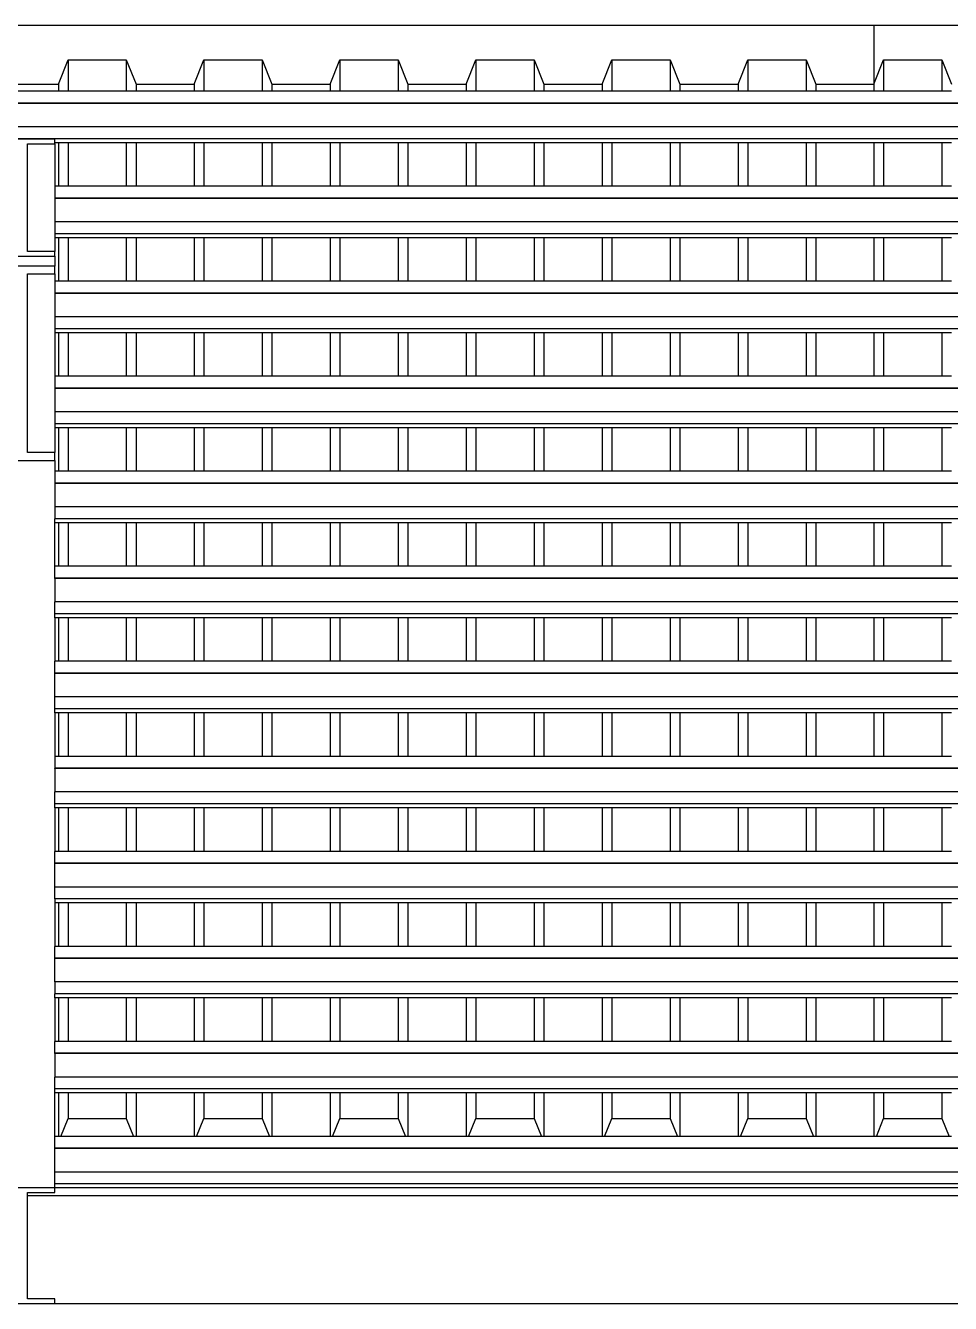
# Model space of a CAD drawing. Extents: x -34 to 34, y -12.8 to 11.9.
# Drawn here: x 10.766 to 12.688, y 9.27 to 11.923 of the extents above; entities that cross this region are included whole.
import ezdxf

# ---------------------------------------------------------------- set-up
doc = ezdxf.new("R2010")
doc.units = 0
doc.layers.get('0').update_dxf_attribs({"linetype": 'CONTINUOUS'})
doc.layers.add('SECTIONCUTEDGES', color=7, linetype='CONTINUOUS')

msp = doc.modelspace()

# ---------------------------------------------------------------- linework, layer by layer
for p, q in [((10.8544, 11.8521), (10.8544, 11.7867)), ((10.9755, 11.8521), (10.9755, 11.7867)), ((11.1369, 11.8521), (11.1369, 11.7867)), ((11.2579, 11.8521), (11.2579, 11.7867)), ((11.4193, 11.8521), (11.4193, 11.7867)), ((11.5403, 11.8521), (11.5403, 11.7867)), ((11.7017, 11.8521), (11.7017, 11.7867)), ((11.8227, 11.8521), (11.8227, 11.7867)), ((11.9841, 11.8521), (11.9841, 11.7867)), ((12.1051, 11.8521), (12.1051, 11.7867)), ((12.2665, 11.8521), (12.2665, 11.7867)), ((12.3876, 11.8521), (12.3876, 11.7867)), ((12.5489, 11.8521), (12.5489, 11.7867)), ((12.67, 11.8521), (12.67, 11.7867)), ((10.8343, 11.7867), (10.7132, 11.7867)), ((10.8343, 11.8014), (10.8343, 11.7867)), ((10.8544, 11.7867), (10.8343, 11.7867)), ((10.9755, 11.7867), (10.8544, 11.7867)), ((10.9957, 11.7867), (10.9755, 11.7867)), ((10.9957, 11.8014), (10.9957, 11.7867)), ((11.1167, 11.7867), (10.9957, 11.7867)), ((11.1167, 11.8014), (11.1167, 11.7867)), ((11.1369, 11.7867), (11.1167, 11.7867)), ((11.2579, 11.7867), (11.1369, 11.7867)), ((11.2781, 11.7867), (11.2579, 11.7867)), ((11.2781, 11.8014), (11.2781, 11.7867)), ((11.3991, 11.7867), (11.2781, 11.7867)), ((11.3991, 11.8014), (11.3991, 11.7867)), ((11.4193, 11.7867), (11.3991, 11.7867)), ((11.5403, 11.7867), (11.4193, 11.7867)), ((11.5605, 11.7867), (11.5403, 11.7867)), ((11.5605, 11.8014), (11.5605, 11.7867)), ((11.6815, 11.7867), (11.5605, 11.7867)), ((11.6815, 11.8014), (11.6815, 11.7867)), ((11.7017, 11.7867), (11.6815, 11.7867)), ((11.8227, 11.7867), (11.7017, 11.7867)), ((11.8429, 11.7867), (11.8227, 11.7867)), ((11.8429, 11.8014), (11.8429, 11.7867)), ((11.9639, 11.7867), (11.8429, 11.7867)), ((11.9639, 11.8014), (11.9639, 11.7867)), ((11.9841, 11.7867), (11.9639, 11.7867)), ((12.1051, 11.7867), (11.9841, 11.7867)), ((12.1253, 11.7867), (12.1051, 11.7867)), ((12.1253, 11.8014), (12.1253, 11.7867)), ((12.2463, 11.7867), (12.1253, 11.7867)), ((12.2463, 11.8014), (12.2463, 11.7867)), ((12.2665, 11.7867), (12.2463, 11.7867)), ((12.3876, 11.7867), (12.2665, 11.7867)), ((12.4077, 11.7867), (12.3876, 11.7867)), ((12.4077, 11.8014), (12.4077, 11.7867)), ((12.5288, 11.7867), (12.4077, 11.7867)), ((12.5288, 11.8014), (12.5288, 11.7867)), ((12.5489, 11.7867), (12.5288, 11.7867)), ((12.67, 11.7867), (12.5489, 11.7867)), ((12.6901, 11.7867), (12.67, 11.7867)), ((21.0213, 11.762), (3.3268, 11.762)), ((21.0213, 11.7612), (3.3268, 11.7612)), ((21.0213, 11.7127), (3.3268, 11.7127)), ((18.2068, 11.688), (3.3268, 11.688)), ((10.8343, 11.6798), (10.8268, 11.6798)), ((10.8268, 11.6776), (10.8268, 11.5894)), ((10.8343, 11.6798), (10.8343, 11.5894)), ((10.8544, 11.6798), (10.8343, 11.6798)), ((10.8544, 11.6798), (10.8544, 11.5894)), ((10.9755, 11.6798), (10.8544, 11.6798)), ((10.9755, 11.6798), (10.9755, 11.5894)), ((10.9957, 11.6798), (10.9755, 11.6798)), ((10.9957, 11.6798), (10.9957, 11.5894)), ((11.1167, 11.6798), (10.9957, 11.6798)), ((11.1167, 11.6798), (11.1167, 11.5894)), ((11.1369, 11.6798), (11.1167, 11.6798)), ((11.1369, 11.6798), (11.1369, 11.5894)), ((11.2579, 11.6798), (11.1369, 11.6798)), ((11.2579, 11.6798), (11.2579, 11.5894)), ((11.2781, 11.6798), (11.2579, 11.6798)), ((11.2781, 11.6798), (11.2781, 11.5894)), ((11.3991, 11.6798), (11.2781, 11.6798)), ((11.3991, 11.6798), (11.3991, 11.5894)), ((11.4193, 11.6798), (11.3991, 11.6798)), ((11.4193, 11.6798), (11.4193, 11.5894)), ((11.5403, 11.6798), (11.4193, 11.6798)), ((11.5403, 11.6798), (11.5403, 11.5894)), ((11.5605, 11.6798), (11.5403, 11.6798)), ((11.5605, 11.6798), (11.5605, 11.5894)), ((11.6815, 11.6798), (11.5605, 11.6798)), ((11.6815, 11.6798), (11.6815, 11.5894)), ((11.7017, 11.6798), (11.6815, 11.6798)), ((11.7017, 11.6798), (11.7017, 11.5894)), ((11.8227, 11.6798), (11.7017, 11.6798)), ((11.8227, 11.6798), (11.8227, 11.5894)), ((11.8429, 11.6798), (11.8227, 11.6798)), ((11.8429, 11.6798), (11.8429, 11.5894)), ((11.9639, 11.6798), (11.8429, 11.6798)), ((11.9639, 11.6798), (11.9639, 11.5894)), ((11.9841, 11.6798), (11.9639, 11.6798)), ((11.9841, 11.6798), (11.9841, 11.5894)), ((12.1051, 11.6798), (11.9841, 11.6798)), ((12.1051, 11.6798), (12.1051, 11.5894)), ((12.1253, 11.6798), (12.1051, 11.6798)), ((12.1253, 11.6798), (12.1253, 11.5894)), ((12.2463, 11.6798), (12.1253, 11.6798)), ((12.2463, 11.6798), (12.2463, 11.5894)), ((12.2665, 11.6798), (12.2463, 11.6798)), ((12.2665, 11.6798), (12.2665, 11.5894)), ((12.3876, 11.6798), (12.2665, 11.6798)), ((12.3876, 11.6798), (12.3876, 11.5894)), ((12.4077, 11.6798), (12.3876, 11.6798)), ((12.4077, 11.6798), (12.4077, 11.5894)), ((12.5288, 11.6798), (12.4077, 11.6798)), ((12.5288, 11.6798), (12.5288, 11.5894)), ((12.5489, 11.6798), (12.5288, 11.6798)), ((12.5489, 11.6798), (12.5489, 11.5894)), ((12.67, 11.6798), (12.5489, 11.6798)), ((12.67, 11.6798), (12.67, 11.5894)), ((12.6901, 11.6798), (12.67, 11.6798)), ((10.8268, 11.5894), (10.8268, 11.5647)), ((10.8343, 11.5894), (10.8268, 11.5894)), ((10.8544, 11.5894), (10.8343, 11.5894)), ((10.9755, 11.5894), (10.8544, 11.5894)), ((10.9957, 11.5894), (10.9755, 11.5894)), ((11.1167, 11.5894), (10.9957, 11.5894)), ((11.1369, 11.5894), (11.1167, 11.5894)), ((11.2579, 11.5894), (11.1369, 11.5894)), ((11.2781, 11.5894), (11.2579, 11.5894)), ((11.3991, 11.5894), (11.2781, 11.5894)), ((11.4193, 11.5894), (11.3991, 11.5894)), ((11.5403, 11.5894), (11.4193, 11.5894)), ((11.5605, 11.5894), (11.5403, 11.5894)), ((11.6815, 11.5894), (11.5605, 11.5894)), ((11.7017, 11.5894), (11.6815, 11.5894)), ((11.8227, 11.5894), (11.7017, 11.5894)), ((11.8429, 11.5894), (11.8227, 11.5894)), ((11.9639, 11.5894), (11.8429, 11.5894)), ((11.9841, 11.5894), (11.9639, 11.5894)), ((12.1051, 11.5894), (11.9841, 11.5894)), ((12.1253, 11.5894), (12.1051, 11.5894)), ((12.2463, 11.5894), (12.1253, 11.5894)), ((12.2665, 11.5894), (12.2463, 11.5894)), ((12.3876, 11.5894), (12.2665, 11.5894)), ((12.4077, 11.5894), (12.3876, 11.5894)), ((12.5288, 11.5894), (12.4077, 11.5894)), ((12.5489, 11.5894), (12.5288, 11.5894)), ((12.67, 11.5894), (12.5489, 11.5894)), ((12.6901, 11.5894), (12.67, 11.5894)), ((14.4568, 11.5647), (10.8268, 11.5647)), ((10.8268, 11.5647), (10.8268, 11.5639)), ((14.4568, 11.5639), (10.8268, 11.5639)), ((10.8268, 11.5639), (10.8268, 11.5154)), ((14.4568, 11.5154), (10.8268, 11.5154)), ((10.8268, 11.5154), (10.8268, 11.4907)), ((14.4568, 11.4907), (10.8268, 11.4907)), ((10.8268, 11.4907), (10.8268, 11.4825)), ((10.8268, 11.4825), (10.8268, 11.4542)), ((10.8343, 11.4825), (10.8268, 11.4825)), ((10.8343, 11.4825), (10.8343, 11.3921)), ((10.8544, 11.4825), (10.8343, 11.4825)), ((10.8544, 11.4825), (10.8544, 11.3921)), ((10.9755, 11.4825), (10.8544, 11.4825)), ((10.9755, 11.4825), (10.9755, 11.3921)), ((10.9957, 11.4825), (10.9755, 11.4825)), ((10.9957, 11.4825), (10.9957, 11.3921)), ((11.1167, 11.4825), (10.9957, 11.4825)), ((11.1167, 11.4825), (11.1167, 11.3921)), ((11.1369, 11.4825), (11.1167, 11.4825)), ((11.1369, 11.4825), (11.1369, 11.3921)), ((11.2579, 11.4825), (11.1369, 11.4825)), ((11.2579, 11.4825), (11.2579, 11.3921)), ((11.2781, 11.4825), (11.2579, 11.4825)), ((11.2781, 11.4825), (11.2781, 11.3921)), ((11.3991, 11.4825), (11.2781, 11.4825)), ((11.3991, 11.4825), (11.3991, 11.3921)), ((11.4193, 11.4825), (11.3991, 11.4825)), ((11.4193, 11.4825), (11.4193, 11.3921)), ((11.5403, 11.4825), (11.4193, 11.4825)), ((11.5403, 11.4825), (11.5403, 11.3921)), ((11.5605, 11.4825), (11.5403, 11.4825)), ((11.5605, 11.4825), (11.5605, 11.3921)), ((11.6815, 11.4825), (11.5605, 11.4825)), ((11.6815, 11.4825), (11.6815, 11.3921)), ((11.7017, 11.4825), (11.6815, 11.4825)), ((11.7017, 11.4825), (11.7017, 11.3921)), ((11.8227, 11.4825), (11.7017, 11.4825)), ((11.8227, 11.4825), (11.8227, 11.3921)), ((11.8429, 11.4825), (11.8227, 11.4825)), ((11.8429, 11.4825), (11.8429, 11.3921)), ((11.9639, 11.4825), (11.8429, 11.4825)), ((11.9639, 11.4825), (11.9639, 11.3921)), ((11.9841, 11.4825), (11.9639, 11.4825)), ((11.9841, 11.4825), (11.9841, 11.3921)), ((12.1051, 11.4825), (11.9841, 11.4825)), ((12.1051, 11.4825), (12.1051, 11.3921)), ((12.1253, 11.4825), (12.1051, 11.4825)), ((12.1253, 11.4825), (12.1253, 11.3921)), ((12.2463, 11.4825), (12.1253, 11.4825)), ((12.2463, 11.4825), (12.2463, 11.3921)), ((12.2665, 11.4825), (12.2463, 11.4825)), ((12.2665, 11.4825), (12.2665, 11.3921)), ((12.3876, 11.4825), (12.2665, 11.4825)), ((12.3876, 11.4825), (12.3876, 11.3921)), ((12.4077, 11.4825), (12.3876, 11.4825)), ((12.4077, 11.4825), (12.4077, 11.3921)), ((12.5288, 11.4825), (12.4077, 11.4825)), ((12.5288, 11.4825), (12.5288, 11.3921)), ((12.5489, 11.4825), (12.5288, 11.4825)), ((12.5489, 11.4825), (12.5489, 11.3921)), ((12.67, 11.4825), (12.5489, 11.4825)), ((12.67, 11.4825), (12.67, 11.3921)), ((12.6901, 11.4825), (12.67, 11.4825)), ((10.8268, 11.4442), (10.8268, 11.4238)), ((10.8268, 11.4073), (10.8268, 11.3921)), ((10.8268, 11.3921), (10.8268, 11.3674)), ((10.8343, 11.3921), (10.8268, 11.3921)), ((10.8544, 11.3921), (10.8343, 11.3921)), ((10.9755, 11.3921), (10.8544, 11.3921)), ((10.9957, 11.3921), (10.9755, 11.3921)), ((11.1167, 11.3921), (10.9957, 11.3921)), ((11.1369, 11.3921), (11.1167, 11.3921)), ((11.2579, 11.3921), (11.1369, 11.3921)), ((11.2781, 11.3921), (11.2579, 11.3921)), ((11.3991, 11.3921), (11.2781, 11.3921)), ((11.4193, 11.3921), (11.3991, 11.3921)), ((11.5403, 11.3921), (11.4193, 11.3921)), ((11.5605, 11.3921), (11.5403, 11.3921)), ((11.6815, 11.3921), (11.5605, 11.3921)), ((11.7017, 11.3921), (11.6815, 11.3921)), ((11.8227, 11.3921), (11.7017, 11.3921)), ((11.8429, 11.3921), (11.8227, 11.3921)), ((11.9639, 11.3921), (11.8429, 11.3921)), ((11.9841, 11.3921), (11.9639, 11.3921)), ((12.1051, 11.3921), (11.9841, 11.3921)), ((12.1253, 11.3921), (12.1051, 11.3921)), ((12.2463, 11.3921), (12.1253, 11.3921)), ((12.2665, 11.3921), (12.2463, 11.3921)), ((12.3876, 11.3921), (12.2665, 11.3921)), ((12.4077, 11.3921), (12.3876, 11.3921)), ((12.5288, 11.3921), (12.4077, 11.3921)), ((12.5489, 11.3921), (12.5288, 11.3921)), ((12.67, 11.3921), (12.5489, 11.3921)), ((12.6901, 11.3921), (12.67, 11.3921)), ((14.4568, 11.3674), (10.8268, 11.3674)), ((10.8268, 11.3674), (10.8268, 11.3666)), ((14.4568, 11.3666), (10.8268, 11.3666)), ((10.8268, 11.3666), (10.8268, 11.3181)), ((14.4568, 11.3181), (10.8268, 11.3181)), ((10.8268, 11.3181), (10.8268, 11.2935)), ((14.4568, 11.2935), (10.8268, 11.2935)), ((10.8268, 11.2935), (10.8268, 11.2852)), ((10.8343, 11.2852), (10.8268, 11.2852)), ((10.8268, 11.2852), (10.8268, 11.1948)), ((10.8343, 11.2852), (10.8343, 11.1948)), ((10.8544, 11.2852), (10.8343, 11.2852)), ((10.8544, 11.2852), (10.8544, 11.1948)), ((10.9755, 11.2852), (10.8544, 11.2852)), ((10.9755, 11.2852), (10.9755, 11.1948)), ((10.9957, 11.2852), (10.9755, 11.2852)), ((10.9957, 11.2852), (10.9957, 11.1948)), ((11.1167, 11.2852), (10.9957, 11.2852)), ((11.1167, 11.2852), (11.1167, 11.1948)), ((11.1369, 11.2852), (11.1167, 11.2852)), ((11.1369, 11.2852), (11.1369, 11.1948)), ((11.2579, 11.2852), (11.1369, 11.2852)), ((11.2579, 11.2852), (11.2579, 11.1948)), ((11.2781, 11.2852), (11.2579, 11.2852)), ((11.2781, 11.2852), (11.2781, 11.1948)), ((11.3991, 11.2852), (11.2781, 11.2852)), ((11.3991, 11.2852), (11.3991, 11.1948)), ((11.4193, 11.2852), (11.3991, 11.2852)), ((11.4193, 11.2852), (11.4193, 11.1948)), ((11.5403, 11.2852), (11.4193, 11.2852)), ((11.5403, 11.2852), (11.5403, 11.1948)), ((11.5605, 11.2852), (11.5403, 11.2852)), ((11.5605, 11.2852), (11.5605, 11.1948)), ((11.6815, 11.2852), (11.5605, 11.2852)), ((11.6815, 11.2852), (11.6815, 11.1948)), ((11.7017, 11.2852), (11.6815, 11.2852)), ((11.7017, 11.2852), (11.7017, 11.1948)), ((11.8227, 11.2852), (11.7017, 11.2852)), ((11.8227, 11.2852), (11.8227, 11.1948)), ((11.8429, 11.2852), (11.8227, 11.2852)), ((11.8429, 11.2852), (11.8429, 11.1948)), ((11.9639, 11.2852), (11.8429, 11.2852)), ((11.9639, 11.2852), (11.9639, 11.1948)), ((11.9841, 11.2852), (11.9639, 11.2852)), ((11.9841, 11.2852), (11.9841, 11.1948)), ((12.1051, 11.2852), (11.9841, 11.2852)), ((12.1051, 11.2852), (12.1051, 11.1948)), ((12.1253, 11.2852), (12.1051, 11.2852)), ((12.1253, 11.2852), (12.1253, 11.1948)), ((12.2463, 11.2852), (12.1253, 11.2852)), ((12.2463, 11.2852), (12.2463, 11.1948)), ((12.2665, 11.2852), (12.2463, 11.2852)), ((12.2665, 11.2852), (12.2665, 11.1948)), ((12.3876, 11.2852), (12.2665, 11.2852)), ((12.3876, 11.2852), (12.3876, 11.1948)), ((12.4077, 11.2852), (12.3876, 11.2852)), ((12.4077, 11.2852), (12.4077, 11.1948)), ((12.5288, 11.2852), (12.4077, 11.2852)), ((12.5288, 11.2852), (12.5288, 11.1948)), ((12.5489, 11.2852), (12.5288, 11.2852)), ((12.5489, 11.2852), (12.5489, 11.1948)), ((12.67, 11.2852), (12.5489, 11.2852)), ((12.67, 11.2852), (12.67, 11.1948)), ((12.6901, 11.2852), (12.67, 11.2852)), ((10.8343, 11.1948), (10.8268, 11.1948)), ((10.8268, 11.1948), (10.8268, 11.1702)), ((10.8544, 11.1948), (10.8343, 11.1948)), ((10.9755, 11.1948), (10.8544, 11.1948)), ((10.9957, 11.1948), (10.9755, 11.1948)), ((11.1167, 11.1948), (10.9957, 11.1948)), ((11.1369, 11.1948), (11.1167, 11.1948)), ((11.2579, 11.1948), (11.1369, 11.1948)), ((11.2781, 11.1948), (11.2579, 11.1948)), ((11.3991, 11.1948), (11.2781, 11.1948)), ((11.4193, 11.1948), (11.3991, 11.1948)), ((11.5403, 11.1948), (11.4193, 11.1948)), ((11.5605, 11.1948), (11.5403, 11.1948)), ((11.6815, 11.1948), (11.5605, 11.1948)), ((11.7017, 11.1948), (11.6815, 11.1948)), ((11.8227, 11.1948), (11.7017, 11.1948)), ((11.8429, 11.1948), (11.8227, 11.1948)), ((11.9639, 11.1948), (11.8429, 11.1948)), ((11.9841, 11.1948), (11.9639, 11.1948)), ((12.1051, 11.1948), (11.9841, 11.1948)), ((12.1253, 11.1948), (12.1051, 11.1948)), ((12.2463, 11.1948), (12.1253, 11.1948)), ((12.2665, 11.1948), (12.2463, 11.1948)), ((12.3876, 11.1948), (12.2665, 11.1948)), ((12.4077, 11.1948), (12.3876, 11.1948)), ((12.5288, 11.1948), (12.4077, 11.1948)), ((12.5489, 11.1948), (12.5288, 11.1948)), ((12.67, 11.1948), (12.5489, 11.1948)), ((12.6901, 11.1948), (12.67, 11.1948)), ((14.4568, 11.1702), (10.8268, 11.1702)), ((10.8268, 11.1702), (10.8268, 11.1693)), ((14.4568, 11.1693), (10.8268, 11.1693)), ((10.8268, 11.1693), (10.8268, 11.1208)), ((14.4568, 11.1208), (10.8268, 11.1208)), ((10.8268, 11.1208), (10.8268, 11.0962)), ((14.4568, 11.0962), (10.8268, 11.0962)), ((10.8268, 11.0962), (10.8268, 11.088)), ((10.8268, 11.088), (10.8268, 11.0365)), ((10.8343, 11.088), (10.8268, 11.088)), ((10.8343, 11.088), (10.8343, 10.9975)), ((10.8544, 11.088), (10.8343, 11.088)), ((10.8544, 11.088), (10.8544, 10.9975)), ((10.9755, 11.088), (10.8544, 11.088)), ((10.9755, 11.088), (10.9755, 10.9975)), ((10.9957, 11.088), (10.9755, 11.088)), ((10.9957, 11.088), (10.9957, 10.9975)), ((11.1167, 11.088), (10.9957, 11.088)), ((11.1167, 11.088), (11.1167, 10.9975)), ((11.1369, 11.088), (11.1167, 11.088)), ((11.1369, 11.088), (11.1369, 10.9975)), ((11.2579, 11.088), (11.1369, 11.088)), ((11.2579, 11.088), (11.2579, 10.9975)), ((11.2781, 11.088), (11.2579, 11.088)), ((11.2781, 11.088), (11.2781, 10.9975)), ((11.3991, 11.088), (11.2781, 11.088)), ((11.3991, 11.088), (11.3991, 10.9975)), ((11.4193, 11.088), (11.3991, 11.088)), ((11.4193, 11.088), (11.4193, 10.9975)), ((11.5403, 11.088), (11.4193, 11.088)), ((11.5403, 11.088), (11.5403, 10.9975)), ((11.5605, 11.088), (11.5403, 11.088)), ((11.5605, 11.088), (11.5605, 10.9975)), ((11.6815, 11.088), (11.5605, 11.088)), ((11.6815, 11.088), (11.6815, 10.9975)), ((11.7017, 11.088), (11.6815, 11.088)), ((11.7017, 11.088), (11.7017, 10.9975)), ((11.8227, 11.088), (11.7017, 11.088)), ((11.8227, 11.088), (11.8227, 10.9975)), ((11.8429, 11.088), (11.8227, 11.088)), ((11.8429, 11.088), (11.8429, 10.9975)), ((11.9639, 11.088), (11.8429, 11.088)), ((11.9639, 11.088), (11.9639, 10.9975)), ((11.9841, 11.088), (11.9639, 11.088)), ((11.9841, 11.088), (11.9841, 10.9975)), ((12.1051, 11.088), (11.9841, 11.088)), ((12.1051, 11.088), (12.1051, 10.9975)), ((12.1253, 11.088), (12.1051, 11.088)), ((12.1253, 11.088), (12.1253, 10.9975)), ((12.2463, 11.088), (12.1253, 11.088)), ((12.2463, 11.088), (12.2463, 10.9975)), ((12.2665, 11.088), (12.2463, 11.088)), ((12.2665, 11.088), (12.2665, 10.9975)), ((12.3876, 11.088), (12.2665, 11.088)), ((12.3876, 11.088), (12.3876, 10.9975)), ((12.4077, 11.088), (12.3876, 11.088)), ((12.4077, 11.088), (12.4077, 10.9975)), ((12.5288, 11.088), (12.4077, 11.088)), ((12.5288, 11.088), (12.5288, 10.9975)), ((12.5489, 11.088), (12.5288, 11.088)), ((12.5489, 11.088), (12.5489, 10.9975)), ((12.67, 11.088), (12.5489, 11.088)), ((12.67, 11.088), (12.67, 10.9975)), ((12.6901, 11.088), (12.67, 11.088)), ((10.8268, 11.02), (10.8268, 10.9975)), ((10.8268, 10.9975), (10.8268, 10.9729)), ((10.8343, 10.9975), (10.8268, 10.9975)), ((10.8544, 10.9975), (10.8343, 10.9975)), ((10.9755, 10.9975), (10.8544, 10.9975)), ((10.9957, 10.9975), (10.9755, 10.9975)), ((11.1167, 10.9975), (10.9957, 10.9975)), ((11.1369, 10.9975), (11.1167, 10.9975)), ((11.2579, 10.9975), (11.1369, 10.9975)), ((11.2781, 10.9975), (11.2579, 10.9975)), ((11.3991, 10.9975), (11.2781, 10.9975)), ((11.4193, 10.9975), (11.3991, 10.9975)), ((11.5403, 10.9975), (11.4193, 10.9975)), ((11.5605, 10.9975), (11.5403, 10.9975)), ((11.6815, 10.9975), (11.5605, 10.9975)), ((11.7017, 10.9975), (11.6815, 10.9975)), ((11.8227, 10.9975), (11.7017, 10.9975)), ((11.8429, 10.9975), (11.8227, 10.9975)), ((11.9639, 10.9975), (11.8429, 10.9975)), ((11.9841, 10.9975), (11.9639, 10.9975)), ((12.1051, 10.9975), (11.9841, 10.9975)), ((12.1253, 10.9975), (12.1051, 10.9975)), ((12.2463, 10.9975), (12.1253, 10.9975)), ((12.2665, 10.9975), (12.2463, 10.9975)), ((12.3876, 10.9975), (12.2665, 10.9975)), ((12.4077, 10.9975), (12.3876, 10.9975)), ((12.5288, 10.9975), (12.4077, 10.9975)), ((12.5489, 10.9975), (12.5288, 10.9975)), ((12.67, 10.9975), (12.5489, 10.9975)), ((12.6901, 10.9975), (12.67, 10.9975)), ((14.4568, 10.9729), (10.8268, 10.9729)), ((10.8268, 10.9729), (10.8268, 10.9721)), ((14.4568, 10.9721), (10.8268, 10.9721)), ((10.8268, 10.9721), (10.8268, 10.9236)), ((14.4568, 10.9236), (10.8268, 10.9236)), ((10.8268, 10.9236), (10.8268, 10.8989)), ((14.4568, 10.8989), (10.8268, 10.8989)), ((10.8268, 10.8907), (10.8268, 10.8989)), ((10.8268, 10.8003), (10.8268, 10.8907)), ((10.8343, 10.8907), (10.8268, 10.8907)), ((10.8343, 10.8907), (10.8343, 10.8003)), ((10.8544, 10.8907), (10.8343, 10.8907)), ((10.8544, 10.8907), (10.8544, 10.8003)), ((10.9755, 10.8907), (10.8544, 10.8907)), ((10.9755, 10.8907), (10.9755, 10.8003)), ((10.9957, 10.8907), (10.9755, 10.8907)), ((10.9957, 10.8907), (10.9957, 10.8003)), ((11.1167, 10.8907), (10.9957, 10.8907)), ((11.1167, 10.8907), (11.1167, 10.8003)), ((11.1369, 10.8907), (11.1167, 10.8907)), ((11.1369, 10.8907), (11.1369, 10.8003)), ((11.2579, 10.8907), (11.1369, 10.8907)), ((11.2579, 10.8907), (11.2579, 10.8003)), ((11.2781, 10.8907), (11.2579, 10.8907)), ((11.2781, 10.8907), (11.2781, 10.8003)), ((11.3991, 10.8907), (11.2781, 10.8907)), ((11.3991, 10.8907), (11.3991, 10.8003)), ((11.4193, 10.8907), (11.3991, 10.8907)), ((11.4193, 10.8907), (11.4193, 10.8003)), ((11.5403, 10.8907), (11.4193, 10.8907)), ((11.5403, 10.8907), (11.5403, 10.8003)), ((11.5605, 10.8907), (11.5403, 10.8907)), ((11.5605, 10.8907), (11.5605, 10.8003)), ((11.6815, 10.8907), (11.5605, 10.8907)), ((11.6815, 10.8907), (11.6815, 10.8003)), ((11.7017, 10.8907), (11.6815, 10.8907)), ((11.7017, 10.8907), (11.7017, 10.8003)), ((11.8227, 10.8907), (11.7017, 10.8907)), ((11.8227, 10.8907), (11.8227, 10.8003)), ((11.8429, 10.8907), (11.8227, 10.8907)), ((11.8429, 10.8907), (11.8429, 10.8003)), ((11.9639, 10.8907), (11.8429, 10.8907)), ((11.9639, 10.8907), (11.9639, 10.8003)), ((11.9841, 10.8907), (11.9639, 10.8907)), ((11.9841, 10.8907), (11.9841, 10.8003)), ((12.1051, 10.8907), (11.9841, 10.8907)), ((12.1051, 10.8907), (12.1051, 10.8003)), ((12.1253, 10.8907), (12.1051, 10.8907)), ((12.1253, 10.8907), (12.1253, 10.8003)), ((12.2463, 10.8907), (12.1253, 10.8907)), ((12.2463, 10.8907), (12.2463, 10.8003)), ((12.2665, 10.8907), (12.2463, 10.8907)), ((12.2665, 10.8907), (12.2665, 10.8003)), ((12.3876, 10.8907), (12.2665, 10.8907)), ((12.3876, 10.8907), (12.3876, 10.8003)), ((12.4077, 10.8907), (12.3876, 10.8907)), ((12.4077, 10.8907), (12.4077, 10.8003)), ((12.5288, 10.8907), (12.4077, 10.8907)), ((12.5288, 10.8907), (12.5288, 10.8003)), ((12.5489, 10.8907), (12.5288, 10.8907)), ((12.5489, 10.8907), (12.5489, 10.8003)), ((12.67, 10.8907), (12.5489, 10.8907)), ((12.67, 10.8907), (12.67, 10.8003)), ((12.6901, 10.8907), (12.67, 10.8907)), ((10.8268, 10.7756), (10.8268, 10.8003)), ((10.8343, 10.8003), (10.8268, 10.8003)), ((10.8544, 10.8003), (10.8343, 10.8003)), ((10.9755, 10.8003), (10.8544, 10.8003)), ((10.9957, 10.8003), (10.9755, 10.8003)), ((11.1167, 10.8003), (10.9957, 10.8003)), ((11.1369, 10.8003), (11.1167, 10.8003)), ((11.2579, 10.8003), (11.1369, 10.8003)), ((11.2781, 10.8003), (11.2579, 10.8003)), ((11.3991, 10.8003), (11.2781, 10.8003)), ((11.4193, 10.8003), (11.3991, 10.8003)), ((11.5403, 10.8003), (11.4193, 10.8003)), ((11.5605, 10.8003), (11.5403, 10.8003)), ((11.6815, 10.8003), (11.5605, 10.8003)), ((11.7017, 10.8003), (11.6815, 10.8003)), ((11.8227, 10.8003), (11.7017, 10.8003)), ((11.8429, 10.8003), (11.8227, 10.8003)), ((11.9639, 10.8003), (11.8429, 10.8003)), ((11.9841, 10.8003), (11.9639, 10.8003)), ((12.1051, 10.8003), (11.9841, 10.8003)), ((12.1253, 10.8003), (12.1051, 10.8003)), ((12.2463, 10.8003), (12.1253, 10.8003)), ((12.2665, 10.8003), (12.2463, 10.8003)), ((12.3876, 10.8003), (12.2665, 10.8003)), ((12.4077, 10.8003), (12.3876, 10.8003)), ((12.5288, 10.8003), (12.4077, 10.8003)), ((12.5489, 10.8003), (12.5288, 10.8003)), ((12.67, 10.8003), (12.5489, 10.8003)), ((12.6901, 10.8003), (12.67, 10.8003)), ((14.4568, 10.7756), (10.8268, 10.7756)), ((10.8268, 10.7748), (10.8268, 10.7756)), ((14.4568, 10.7748), (10.8268, 10.7748)), ((10.8268, 10.7748), (10.8268, 10.7263)), ((14.4568, 10.7263), (10.8268, 10.7263)), ((10.8268, 10.7016), (10.8268, 10.7263)), ((14.4568, 10.7016), (10.8268, 10.7016)), ((10.8268, 10.6934), (10.8268, 10.7016)), ((10.8343, 10.6934), (10.8268, 10.6934)), ((10.8268, 10.6934), (10.8268, 10.603)), ((10.8343, 10.6934), (10.8343, 10.603)), ((10.8544, 10.6934), (10.8343, 10.6934)), ((10.8544, 10.6934), (10.8544, 10.603)), ((10.9755, 10.6934), (10.8544, 10.6934)), ((10.9755, 10.6934), (10.9755, 10.603)), ((10.9957, 10.6934), (10.9755, 10.6934)), ((10.9957, 10.6934), (10.9957, 10.603)), ((11.1167, 10.6934), (10.9957, 10.6934)), ((11.1167, 10.6934), (11.1167, 10.603)), ((11.1369, 10.6934), (11.1167, 10.6934)), ((11.1369, 10.6934), (11.1369, 10.603)), ((11.2579, 10.6934), (11.1369, 10.6934)), ((11.2579, 10.6934), (11.2579, 10.603)), ((11.2781, 10.6934), (11.2579, 10.6934)), ((11.2781, 10.6934), (11.2781, 10.603)), ((11.3991, 10.6934), (11.2781, 10.6934)), ((11.3991, 10.6934), (11.3991, 10.603)), ((11.4193, 10.6934), (11.3991, 10.6934)), ((11.4193, 10.6934), (11.4193, 10.603)), ((11.5403, 10.6934), (11.4193, 10.6934)), ((11.5403, 10.6934), (11.5403, 10.603)), ((11.5605, 10.6934), (11.5403, 10.6934)), ((11.5605, 10.6934), (11.5605, 10.603)), ((11.6815, 10.6934), (11.5605, 10.6934)), ((11.6815, 10.6934), (11.6815, 10.603)), ((11.7017, 10.6934), (11.6815, 10.6934)), ((11.7017, 10.6934), (11.7017, 10.603)), ((11.8227, 10.6934), (11.7017, 10.6934)), ((11.8227, 10.6934), (11.8227, 10.603)), ((11.8429, 10.6934), (11.8227, 10.6934)), ((11.8429, 10.6934), (11.8429, 10.603)), ((11.9639, 10.6934), (11.8429, 10.6934)), ((11.9639, 10.6934), (11.9639, 10.603)), ((11.9841, 10.6934), (11.9639, 10.6934)), ((11.9841, 10.6934), (11.9841, 10.603)), ((12.1051, 10.6934), (11.9841, 10.6934)), ((12.1051, 10.6934), (12.1051, 10.603)), ((12.1253, 10.6934), (12.1051, 10.6934)), ((12.1253, 10.6934), (12.1253, 10.603)), ((12.2463, 10.6934), (12.1253, 10.6934)), ((12.2463, 10.6934), (12.2463, 10.603)), ((12.2665, 10.6934), (12.2463, 10.6934)), ((12.2665, 10.6934), (12.2665, 10.603)), ((12.3876, 10.6934), (12.2665, 10.6934)), ((12.3876, 10.6934), (12.3876, 10.603)), ((12.4077, 10.6934), (12.3876, 10.6934)), ((12.4077, 10.6934), (12.4077, 10.603)), ((12.5288, 10.6934), (12.4077, 10.6934)), ((12.5288, 10.6934), (12.5288, 10.603)), ((12.5489, 10.6934), (12.5288, 10.6934)), ((12.5489, 10.6934), (12.5489, 10.603)), ((12.67, 10.6934), (12.5489, 10.6934)), ((12.67, 10.6934), (12.67, 10.603)), ((12.6901, 10.6934), (12.67, 10.6934)), ((10.8268, 10.5783), (10.8268, 10.603)), ((10.8343, 10.603), (10.8268, 10.603)), ((10.8544, 10.603), (10.8343, 10.603)), ((10.9755, 10.603), (10.8544, 10.603)), ((10.9957, 10.603), (10.9755, 10.603)), ((11.1167, 10.603), (10.9957, 10.603)), ((11.1369, 10.603), (11.1167, 10.603)), ((11.2579, 10.603), (11.1369, 10.603)), ((11.2781, 10.603), (11.2579, 10.603)), ((11.3991, 10.603), (11.2781, 10.603)), ((11.4193, 10.603), (11.3991, 10.603)), ((11.5403, 10.603), (11.4193, 10.603)), ((11.5605, 10.603), (11.5403, 10.603)), ((11.6815, 10.603), (11.5605, 10.603)), ((11.7017, 10.603), (11.6815, 10.603)), ((11.8227, 10.603), (11.7017, 10.603)), ((11.8429, 10.603), (11.8227, 10.603)), ((11.9639, 10.603), (11.8429, 10.603)), ((11.9841, 10.603), (11.9639, 10.603)), ((12.1051, 10.603), (11.9841, 10.603)), ((12.1253, 10.603), (12.1051, 10.603)), ((12.2463, 10.603), (12.1253, 10.603)), ((12.2665, 10.603), (12.2463, 10.603)), ((12.3876, 10.603), (12.2665, 10.603)), ((12.4077, 10.603), (12.3876, 10.603)), ((12.5288, 10.603), (12.4077, 10.603)), ((12.5489, 10.603), (12.5288, 10.603)), ((12.67, 10.603), (12.5489, 10.603)), ((12.6901, 10.603), (12.67, 10.603)), ((14.4568, 10.5783), (10.8268, 10.5783)), ((10.8268, 10.5775), (10.8268, 10.5783)), ((14.4568, 10.5775), (10.8268, 10.5775)), ((10.8268, 10.529), (10.8268, 10.5775)), ((14.4568, 10.529), (10.8268, 10.529)), ((10.8268, 10.5043), (10.8268, 10.529)), ((14.4568, 10.5043), (10.8268, 10.5043)), ((10.8268, 10.4961), (10.8268, 10.5043)), ((10.8343, 10.4961), (10.8268, 10.4961)), ((10.8268, 10.4961), (10.8268, 10.4057)), ((10.8343, 10.4961), (10.8343, 10.4057)), ((10.8544, 10.4961), (10.8343, 10.4961)), ((10.8544, 10.4961), (10.8544, 10.4057)), ((10.9755, 10.4961), (10.8544, 10.4961)), ((10.9755, 10.4961), (10.9755, 10.4057)), ((10.9957, 10.4961), (10.9755, 10.4961)), ((10.9957, 10.4961), (10.9957, 10.4057)), ((11.1167, 10.4961), (10.9957, 10.4961)), ((11.1167, 10.4961), (11.1167, 10.4057)), ((11.1369, 10.4961), (11.1167, 10.4961)), ((11.1369, 10.4961), (11.1369, 10.4057)), ((11.2579, 10.4961), (11.1369, 10.4961)), ((11.2579, 10.4961), (11.2579, 10.4057)), ((11.2781, 10.4961), (11.2579, 10.4961)), ((11.2781, 10.4961), (11.2781, 10.4057)), ((11.3991, 10.4961), (11.2781, 10.4961)), ((11.3991, 10.4961), (11.3991, 10.4057)), ((11.4193, 10.4961), (11.3991, 10.4961)), ((11.4193, 10.4961), (11.4193, 10.4057)), ((11.5403, 10.4961), (11.4193, 10.4961)), ((11.5403, 10.4961), (11.5403, 10.4057)), ((11.5605, 10.4961), (11.5403, 10.4961)), ((11.5605, 10.4961), (11.5605, 10.4057)), ((11.6815, 10.4961), (11.5605, 10.4961)), ((11.6815, 10.4961), (11.6815, 10.4057)), ((11.7017, 10.4961), (11.6815, 10.4961)), ((11.7017, 10.4961), (11.7017, 10.4057)), ((11.8227, 10.4961), (11.7017, 10.4961)), ((11.8227, 10.4961), (11.8227, 10.4057)), ((11.8429, 10.4961), (11.8227, 10.4961)), ((11.8429, 10.4961), (11.8429, 10.4057)), ((11.9639, 10.4961), (11.8429, 10.4961)), ((11.9639, 10.4961), (11.9639, 10.4057)), ((11.9841, 10.4961), (11.9639, 10.4961)), ((11.9841, 10.4961), (11.9841, 10.4057)), ((12.1051, 10.4961), (11.9841, 10.4961)), ((12.1051, 10.4961), (12.1051, 10.4057)), ((12.1253, 10.4961), (12.1051, 10.4961)), ((12.1253, 10.4961), (12.1253, 10.4057)), ((12.2463, 10.4961), (12.1253, 10.4961)), ((12.2463, 10.4961), (12.2463, 10.4057)), ((12.2665, 10.4961), (12.2463, 10.4961)), ((12.2665, 10.4961), (12.2665, 10.4057)), ((12.3876, 10.4961), (12.2665, 10.4961)), ((12.3876, 10.4961), (12.3876, 10.4057)), ((12.4077, 10.4961), (12.3876, 10.4961)), ((12.4077, 10.4961), (12.4077, 10.4057)), ((12.5288, 10.4961), (12.4077, 10.4961)), ((12.5288, 10.4961), (12.5288, 10.4057)), ((12.5489, 10.4961), (12.5288, 10.4961)), ((12.5489, 10.4961), (12.5489, 10.4057)), ((12.67, 10.4961), (12.5489, 10.4961)), ((12.67, 10.4961), (12.67, 10.4057)), ((12.6901, 10.4961), (12.67, 10.4961)), ((10.8343, 10.4057), (10.8268, 10.4057)), ((10.8268, 10.4057), (10.8268, 10.381)), ((10.8544, 10.4057), (10.8343, 10.4057)), ((10.9755, 10.4057), (10.8544, 10.4057)), ((10.9957, 10.4057), (10.9755, 10.4057)), ((11.1167, 10.4057), (10.9957, 10.4057)), ((11.1369, 10.4057), (11.1167, 10.4057)), ((11.2579, 10.4057), (11.1369, 10.4057)), ((11.2781, 10.4057), (11.2579, 10.4057)), ((11.3991, 10.4057), (11.2781, 10.4057)), ((11.4193, 10.4057), (11.3991, 10.4057)), ((11.5403, 10.4057), (11.4193, 10.4057)), ((11.5605, 10.4057), (11.5403, 10.4057)), ((11.6815, 10.4057), (11.5605, 10.4057)), ((11.7017, 10.4057), (11.6815, 10.4057)), ((11.8227, 10.4057), (11.7017, 10.4057)), ((11.8429, 10.4057), (11.8227, 10.4057)), ((11.9639, 10.4057), (11.8429, 10.4057)), ((11.9841, 10.4057), (11.9639, 10.4057)), ((12.1051, 10.4057), (11.9841, 10.4057)), ((12.1253, 10.4057), (12.1051, 10.4057)), ((12.2463, 10.4057), (12.1253, 10.4057)), ((12.2665, 10.4057), (12.2463, 10.4057)), ((12.3876, 10.4057), (12.2665, 10.4057)), ((12.4077, 10.4057), (12.3876, 10.4057)), ((12.5288, 10.4057), (12.4077, 10.4057)), ((12.5489, 10.4057), (12.5288, 10.4057)), ((12.67, 10.4057), (12.5489, 10.4057)), ((12.6901, 10.4057), (12.67, 10.4057)), ((14.4568, 10.381), (10.8268, 10.381)), ((10.8268, 10.3802), (10.8268, 10.381)), ((14.4568, 10.3802), (10.8268, 10.3802)), ((10.8268, 10.3802), (10.8268, 10.3317)), ((14.4568, 10.3317), (10.8268, 10.3317)), ((10.8268, 10.3071), (10.8268, 10.3317)), ((14.4568, 10.3071), (10.8268, 10.3071)), ((10.8268, 10.2988), (10.8268, 10.3071)), ((10.8343, 10.2988), (10.8268, 10.2988)), ((10.8268, 10.2988), (10.8268, 10.2084)), ((10.8343, 10.2988), (10.8343, 10.2084)), ((10.8544, 10.2988), (10.8343, 10.2988)), ((10.8544, 10.2988), (10.8544, 10.2084)), ((10.9755, 10.2988), (10.8544, 10.2988)), ((10.9755, 10.2988), (10.9755, 10.2084)), ((10.9957, 10.2988), (10.9755, 10.2988)), ((10.9957, 10.2988), (10.9957, 10.2084)), ((11.1167, 10.2988), (10.9957, 10.2988)), ((11.1167, 10.2988), (11.1167, 10.2084)), ((11.1369, 10.2988), (11.1167, 10.2988)), ((11.1369, 10.2988), (11.1369, 10.2084)), ((11.2579, 10.2988), (11.1369, 10.2988)), ((11.2579, 10.2988), (11.2579, 10.2084)), ((11.2781, 10.2988), (11.2579, 10.2988)), ((11.2781, 10.2988), (11.2781, 10.2084)), ((11.3991, 10.2988), (11.2781, 10.2988)), ((11.3991, 10.2988), (11.3991, 10.2084)), ((11.4193, 10.2988), (11.3991, 10.2988)), ((11.4193, 10.2988), (11.4193, 10.2084)), ((11.5403, 10.2988), (11.4193, 10.2988)), ((11.5403, 10.2988), (11.5403, 10.2084)), ((11.5605, 10.2988), (11.5403, 10.2988)), ((11.5605, 10.2988), (11.5605, 10.2084)), ((11.6815, 10.2988), (11.5605, 10.2988)), ((11.6815, 10.2988), (11.6815, 10.2084)), ((11.7017, 10.2988), (11.6815, 10.2988)), ((11.7017, 10.2988), (11.7017, 10.2084)), ((11.8227, 10.2988), (11.7017, 10.2988)), ((11.8227, 10.2988), (11.8227, 10.2084)), ((11.8429, 10.2988), (11.8227, 10.2988)), ((11.8429, 10.2988), (11.8429, 10.2084)), ((11.9639, 10.2988), (11.8429, 10.2988)), ((11.9639, 10.2988), (11.9639, 10.2084)), ((11.9841, 10.2988), (11.9639, 10.2988)), ((11.9841, 10.2988), (11.9841, 10.2084)), ((12.1051, 10.2988), (11.9841, 10.2988)), ((12.1051, 10.2988), (12.1051, 10.2084)), ((12.1253, 10.2988), (12.1051, 10.2988)), ((12.1253, 10.2988), (12.1253, 10.2084)), ((12.2463, 10.2988), (12.1253, 10.2988)), ((12.2463, 10.2988), (12.2463, 10.2084)), ((12.2665, 10.2988), (12.2463, 10.2988)), ((12.2665, 10.2988), (12.2665, 10.2084)), ((12.3876, 10.2988), (12.2665, 10.2988)), ((12.3876, 10.2988), (12.3876, 10.2084)), ((12.4077, 10.2988), (12.3876, 10.2988)), ((12.4077, 10.2988), (12.4077, 10.2084)), ((12.5288, 10.2988), (12.4077, 10.2988)), ((12.5288, 10.2988), (12.5288, 10.2084)), ((12.5489, 10.2988), (12.5288, 10.2988)), ((12.5489, 10.2988), (12.5489, 10.2084)), ((12.67, 10.2988), (12.5489, 10.2988)), ((12.67, 10.2988), (12.67, 10.2084)), ((12.6901, 10.2988), (12.67, 10.2988)), ((10.8343, 10.2084), (10.8268, 10.2084)), ((10.8268, 10.1838), (10.8268, 10.2084)), ((10.8544, 10.2084), (10.8343, 10.2084)), ((10.9755, 10.2084), (10.8544, 10.2084)), ((10.9957, 10.2084), (10.9755, 10.2084)), ((11.1167, 10.2084), (10.9957, 10.2084)), ((11.1369, 10.2084), (11.1167, 10.2084)), ((11.2579, 10.2084), (11.1369, 10.2084)), ((11.2781, 10.2084), (11.2579, 10.2084)), ((11.3991, 10.2084), (11.2781, 10.2084)), ((11.4193, 10.2084), (11.3991, 10.2084)), ((11.5403, 10.2084), (11.4193, 10.2084)), ((11.5605, 10.2084), (11.5403, 10.2084)), ((11.6815, 10.2084), (11.5605, 10.2084)), ((11.7017, 10.2084), (11.6815, 10.2084)), ((11.8227, 10.2084), (11.7017, 10.2084)), ((11.8429, 10.2084), (11.8227, 10.2084)), ((11.9639, 10.2084), (11.8429, 10.2084)), ((11.9841, 10.2084), (11.9639, 10.2084)), ((12.1051, 10.2084), (11.9841, 10.2084)), ((12.1253, 10.2084), (12.1051, 10.2084)), ((12.2463, 10.2084), (12.1253, 10.2084)), ((12.2665, 10.2084), (12.2463, 10.2084)), ((12.3876, 10.2084), (12.2665, 10.2084)), ((12.4077, 10.2084), (12.3876, 10.2084)), ((12.5288, 10.2084), (12.4077, 10.2084)), ((12.5489, 10.2084), (12.5288, 10.2084)), ((12.67, 10.2084), (12.5489, 10.2084)), ((12.6901, 10.2084), (12.67, 10.2084)), ((14.4568, 10.1838), (10.8268, 10.1838)), ((10.8268, 10.1829), (10.8268, 10.1838)), ((14.4568, 10.1829), (10.8268, 10.1829)), ((10.8268, 10.1344), (10.8268, 10.1829)), ((14.4568, 10.1344), (10.8268, 10.1344)), ((10.8268, 10.1098), (10.8268, 10.1344)), ((14.4568, 10.1098), (10.8268, 10.1098)), ((10.8268, 10.1098), (10.8268, 10.1016)), ((10.8343, 10.1016), (10.8268, 10.1016)), ((10.8268, 10.1016), (10.8268, 10.0112)), ((10.8343, 10.1016), (10.8343, 10.0112)), ((10.8544, 10.1016), (10.8343, 10.1016)), ((10.8544, 10.1016), (10.8544, 10.0112)), ((10.9755, 10.1016), (10.8544, 10.1016)), ((10.9755, 10.1016), (10.9755, 10.0112)), ((10.9957, 10.1016), (10.9755, 10.1016)), ((10.9957, 10.1016), (10.9957, 10.0112)), ((11.1167, 10.1016), (10.9957, 10.1016)), ((11.1167, 10.1016), (11.1167, 10.0112)), ((11.1369, 10.1016), (11.1167, 10.1016)), ((11.1369, 10.1016), (11.1369, 10.0112)), ((11.2579, 10.1016), (11.1369, 10.1016)), ((11.2579, 10.1016), (11.2579, 10.0112)), ((11.2781, 10.1016), (11.2579, 10.1016)), ((11.2781, 10.1016), (11.2781, 10.0112)), ((11.3991, 10.1016), (11.2781, 10.1016)), ((11.3991, 10.1016), (11.3991, 10.0112)), ((11.4193, 10.1016), (11.3991, 10.1016)), ((11.4193, 10.1016), (11.4193, 10.0112)), ((11.5403, 10.1016), (11.4193, 10.1016)), ((11.5403, 10.1016), (11.5403, 10.0112)), ((11.5605, 10.1016), (11.5403, 10.1016)), ((11.5605, 10.1016), (11.5605, 10.0112)), ((11.6815, 10.1016), (11.5605, 10.1016)), ((11.6815, 10.1016), (11.6815, 10.0112)), ((11.7017, 10.1016), (11.6815, 10.1016)), ((11.7017, 10.1016), (11.7017, 10.0112)), ((11.8227, 10.1016), (11.7017, 10.1016)), ((11.8227, 10.1016), (11.8227, 10.0112)), ((11.8429, 10.1016), (11.8227, 10.1016)), ((11.8429, 10.1016), (11.8429, 10.0112)), ((11.9639, 10.1016), (11.8429, 10.1016)), ((11.9639, 10.1016), (11.9639, 10.0112)), ((11.9841, 10.1016), (11.9639, 10.1016)), ((11.9841, 10.1016), (11.9841, 10.0112)), ((12.1051, 10.1016), (11.9841, 10.1016)), ((12.1051, 10.1016), (12.1051, 10.0112)), ((12.1253, 10.1016), (12.1051, 10.1016)), ((12.1253, 10.1016), (12.1253, 10.0112)), ((12.2463, 10.1016), (12.1253, 10.1016)), ((12.2463, 10.1016), (12.2463, 10.0112)), ((12.2665, 10.1016), (12.2463, 10.1016)), ((12.2665, 10.1016), (12.2665, 10.0112)), ((12.3876, 10.1016), (12.2665, 10.1016)), ((12.3876, 10.1016), (12.3876, 10.0112)), ((12.4077, 10.1016), (12.3876, 10.1016)), ((12.4077, 10.1016), (12.4077, 10.0112)), ((12.5288, 10.1016), (12.4077, 10.1016)), ((12.5288, 10.1016), (12.5288, 10.0112)), ((12.5489, 10.1016), (12.5288, 10.1016)), ((12.5489, 10.1016), (12.5489, 10.0112)), ((12.67, 10.1016), (12.5489, 10.1016)), ((12.67, 10.1016), (12.67, 10.0112)), ((12.6901, 10.1016), (12.67, 10.1016)), ((10.8343, 10.0112), (10.8268, 10.0112)), ((10.8268, 9.9865), (10.8268, 10.0112)), ((10.8544, 10.0112), (10.8343, 10.0112)), ((10.9755, 10.0112), (10.8544, 10.0112)), ((10.9957, 10.0112), (10.9755, 10.0112)), ((11.1167, 10.0112), (10.9957, 10.0112)), ((11.1369, 10.0112), (11.1167, 10.0112)), ((11.2579, 10.0112), (11.1369, 10.0112)), ((11.2781, 10.0112), (11.2579, 10.0112)), ((11.3991, 10.0112), (11.2781, 10.0112)), ((11.4193, 10.0112), (11.3991, 10.0112)), ((11.5403, 10.0112), (11.4193, 10.0112)), ((11.5605, 10.0112), (11.5403, 10.0112)), ((11.6815, 10.0112), (11.5605, 10.0112)), ((11.7017, 10.0112), (11.6815, 10.0112)), ((11.8227, 10.0112), (11.7017, 10.0112)), ((11.8429, 10.0112), (11.8227, 10.0112)), ((11.9639, 10.0112), (11.8429, 10.0112)), ((11.9841, 10.0112), (11.9639, 10.0112)), ((12.1051, 10.0112), (11.9841, 10.0112)), ((12.1253, 10.0112), (12.1051, 10.0112)), ((12.2463, 10.0112), (12.1253, 10.0112)), ((12.2665, 10.0112), (12.2463, 10.0112)), ((12.3876, 10.0112), (12.2665, 10.0112)), ((12.4077, 10.0112), (12.3876, 10.0112)), ((12.5288, 10.0112), (12.4077, 10.0112)), ((12.5489, 10.0112), (12.5288, 10.0112)), ((12.67, 10.0112), (12.5489, 10.0112)), ((12.6901, 10.0112), (12.67, 10.0112)), ((14.4568, 9.9865), (10.8268, 9.9865)), ((10.8268, 9.9857), (10.8268, 9.9865)), ((14.4568, 9.9857), (10.8268, 9.9857)), ((10.8268, 9.9372), (10.8268, 9.9857)), ((14.4568, 9.9372), (10.8268, 9.9372)), ((10.8268, 9.9372), (10.8268, 9.9125)), ((14.4568, 9.9125), (10.8268, 9.9125)), ((10.8268, 9.9043), (10.8268, 9.9125)), ((10.8343, 9.9043), (10.8268, 9.9043)), ((10.8268, 9.9043), (10.8268, 9.8139)), ((10.8343, 9.9043), (10.8343, 9.8139)), ((10.8544, 9.9043), (10.8343, 9.9043)), ((10.8544, 9.9043), (10.8544, 9.8139)), ((10.9755, 9.9043), (10.8544, 9.9043)), ((10.9755, 9.9043), (10.9755, 9.8139)), ((10.9957, 9.9043), (10.9755, 9.9043)), ((10.9957, 9.9043), (10.9957, 9.8139)), ((11.1167, 9.9043), (10.9957, 9.9043)), ((11.1167, 9.9043), (11.1167, 9.8139)), ((11.1369, 9.9043), (11.1167, 9.9043)), ((11.1369, 9.9043), (11.1369, 9.8139)), ((11.2579, 9.9043), (11.1369, 9.9043)), ((11.2579, 9.9043), (11.2579, 9.8139)), ((11.2781, 9.9043), (11.2579, 9.9043)), ((11.2781, 9.9043), (11.2781, 9.8139)), ((11.3991, 9.9043), (11.2781, 9.9043)), ((11.3991, 9.9043), (11.3991, 9.8139)), ((11.4193, 9.9043), (11.3991, 9.9043)), ((11.4193, 9.9043), (11.4193, 9.8139)), ((11.5403, 9.9043), (11.4193, 9.9043)), ((11.5403, 9.9043), (11.5403, 9.8139)), ((11.5605, 9.9043), (11.5403, 9.9043)), ((11.5605, 9.9043), (11.5605, 9.8139)), ((11.6815, 9.9043), (11.5605, 9.9043)), ((11.6815, 9.9043), (11.6815, 9.8139)), ((11.7017, 9.9043), (11.6815, 9.9043)), ((11.7017, 9.9043), (11.7017, 9.8139)), ((11.8227, 9.9043), (11.7017, 9.9043)), ((11.8227, 9.9043), (11.8227, 9.8139)), ((11.8429, 9.9043), (11.8227, 9.9043)), ((11.8429, 9.9043), (11.8429, 9.8139)), ((11.9639, 9.9043), (11.8429, 9.9043)), ((11.9639, 9.9043), (11.9639, 9.8139)), ((11.9841, 9.9043), (11.9639, 9.9043)), ((11.9841, 9.9043), (11.9841, 9.8139)), ((12.1051, 9.9043), (11.9841, 9.9043)), ((12.1051, 9.9043), (12.1051, 9.8139)), ((12.1253, 9.9043), (12.1051, 9.9043)), ((12.1253, 9.9043), (12.1253, 9.8139)), ((12.2463, 9.9043), (12.1253, 9.9043)), ((12.2463, 9.9043), (12.2463, 9.8139)), ((12.2665, 9.9043), (12.2463, 9.9043)), ((12.2665, 9.9043), (12.2665, 9.8139)), ((12.3876, 9.9043), (12.2665, 9.9043)), ((12.3876, 9.9043), (12.3876, 9.8139)), ((12.4077, 9.9043), (12.3876, 9.9043)), ((12.4077, 9.9043), (12.4077, 9.8139)), ((12.5288, 9.9043), (12.4077, 9.9043)), ((12.5288, 9.9043), (12.5288, 9.8139)), ((12.5489, 9.9043), (12.5288, 9.9043)), ((12.5489, 9.9043), (12.5489, 9.8139)), ((12.67, 9.9043), (12.5489, 9.9043)), ((12.67, 9.9043), (12.67, 9.8139)), ((12.6901, 9.9043), (12.67, 9.9043)), ((10.8343, 9.8139), (10.8268, 9.8139)), ((10.8268, 9.7892), (10.8268, 9.8139)), ((10.8544, 9.8139), (10.8343, 9.8139)), ((10.9755, 9.8139), (10.8544, 9.8139)), ((10.9957, 9.8139), (10.9755, 9.8139)), ((11.1167, 9.8139), (10.9957, 9.8139)), ((11.1369, 9.8139), (11.1167, 9.8139)), ((11.2579, 9.8139), (11.1369, 9.8139)), ((11.2781, 9.8139), (11.2579, 9.8139)), ((11.3991, 9.8139), (11.2781, 9.8139)), ((11.4193, 9.8139), (11.3991, 9.8139)), ((11.5403, 9.8139), (11.4193, 9.8139)), ((11.5605, 9.8139), (11.5403, 9.8139)), ((11.6815, 9.8139), (11.5605, 9.8139)), ((11.7017, 9.8139), (11.6815, 9.8139)), ((11.8227, 9.8139), (11.7017, 9.8139)), ((11.8429, 9.8139), (11.8227, 9.8139)), ((11.9639, 9.8139), (11.8429, 9.8139)), ((11.9841, 9.8139), (11.9639, 9.8139)), ((12.1051, 9.8139), (11.9841, 9.8139)), ((12.1253, 9.8139), (12.1051, 9.8139)), ((12.2463, 9.8139), (12.1253, 9.8139)), ((12.2665, 9.8139), (12.2463, 9.8139)), ((12.3876, 9.8139), (12.2665, 9.8139)), ((12.4077, 9.8139), (12.3876, 9.8139)), ((12.5288, 9.8139), (12.4077, 9.8139)), ((12.5489, 9.8139), (12.5288, 9.8139)), ((12.67, 9.8139), (12.5489, 9.8139)), ((12.6901, 9.8139), (12.67, 9.8139)), ((14.4568, 9.7892), (10.8268, 9.7892)), ((10.8268, 9.7884), (10.8268, 9.7892)), ((14.4568, 9.7884), (10.8268, 9.7884)), ((10.8268, 9.7884), (10.8268, 9.7399)), ((14.4568, 9.7399), (10.8268, 9.7399)), ((10.8268, 9.7152), (10.8268, 9.7399)), ((14.4568, 9.7152), (10.8268, 9.7152)), ((10.8268, 9.707), (10.8268, 9.7152)), ((10.8343, 9.707), (10.8268, 9.707)), ((10.8268, 9.6166), (10.8268, 9.707)), ((10.8343, 9.707), (10.8343, 9.6166)), ((10.8544, 9.707), (10.8343, 9.707)), ((10.8544, 9.707), (10.8544, 9.6539)), ((10.9755, 9.707), (10.8544, 9.707)), ((10.9755, 9.707), (10.9755, 9.6539)), ((10.9957, 9.707), (10.9755, 9.707)), ((10.9957, 9.707), (10.9957, 9.6166)), ((11.1167, 9.707), (10.9957, 9.707)), ((11.1167, 9.707), (11.1167, 9.6166)), ((11.1369, 9.707), (11.1167, 9.707)), ((11.1369, 9.707), (11.1369, 9.6539)), ((11.2579, 9.707), (11.1369, 9.707)), ((11.2579, 9.707), (11.2579, 9.6539)), ((11.2781, 9.707), (11.2579, 9.707)), ((11.2781, 9.707), (11.2781, 9.6166)), ((11.3991, 9.707), (11.2781, 9.707)), ((11.3991, 9.707), (11.3991, 9.6166)), ((11.4193, 9.707), (11.3991, 9.707)), ((11.4193, 9.707), (11.4193, 9.6539)), ((11.5403, 9.707), (11.4193, 9.707)), ((11.5403, 9.707), (11.5403, 9.6539)), ((11.5605, 9.707), (11.5403, 9.707)), ((11.5605, 9.707), (11.5605, 9.6166)), ((11.6815, 9.707), (11.5605, 9.707)), ((11.6815, 9.707), (11.6815, 9.6166)), ((11.7017, 9.707), (11.6815, 9.707)), ((11.7017, 9.707), (11.7017, 9.6539)), ((11.8227, 9.707), (11.7017, 9.707)), ((11.8227, 9.707), (11.8227, 9.6539)), ((11.8429, 9.707), (11.8227, 9.707)), ((11.8429, 9.707), (11.8429, 9.6166)), ((11.9639, 9.707), (11.8429, 9.707)), ((11.9639, 9.707), (11.9639, 9.6166)), ((11.9841, 9.707), (11.9639, 9.707)), ((11.9841, 9.707), (11.9841, 9.6539)), ((12.1051, 9.707), (11.9841, 9.707)), ((12.1051, 9.707), (12.1051, 9.6539)), ((12.1253, 9.707), (12.1051, 9.707)), ((12.1253, 9.707), (12.1253, 9.6166)), ((12.2463, 9.707), (12.1253, 9.707)), ((12.2463, 9.707), (12.2463, 9.6166)), ((12.2665, 9.707), (12.2463, 9.707)), ((12.2665, 9.707), (12.2665, 9.6539)), ((12.3876, 9.707), (12.2665, 9.707)), ((12.3876, 9.707), (12.3876, 9.6539)), ((12.4077, 9.707), (12.3876, 9.707)), ((12.4077, 9.707), (12.4077, 9.6166)), ((12.5288, 9.707), (12.4077, 9.707)), ((12.5288, 9.707), (12.5288, 9.6166)), ((12.5489, 9.707), (12.5288, 9.707)), ((12.5489, 9.707), (12.5489, 9.6539)), ((12.67, 9.707), (12.5489, 9.707)), ((12.67, 9.707), (12.67, 9.6539)), ((12.6901, 9.707), (12.67, 9.707)), ((10.8392, 9.6166), (10.8544, 9.6539)), ((10.8544, 9.6539), (10.9755, 9.6539)), ((10.9755, 9.6539), (10.9907, 9.6166)), ((11.1216, 9.6166), (11.1369, 9.6539)), ((11.1369, 9.6539), (11.2579, 9.6539)), ((11.2579, 9.6539), (11.2731, 9.6166)), ((11.404, 9.6166), (11.4193, 9.6539)), ((11.4193, 9.6539), (11.5403, 9.6539)), ((11.5403, 9.6539), (11.5556, 9.6166)), ((11.6864, 9.6166), (11.7017, 9.6539)), ((11.7017, 9.6539), (11.8227, 9.6539)), ((11.8227, 9.6539), (11.838, 9.6166)), ((11.9689, 9.6166), (11.9841, 9.6539)), ((11.9841, 9.6539), (12.1051, 9.6539)), ((12.1051, 9.6539), (12.1204, 9.6166)), ((12.2513, 9.6166), (12.2665, 9.6539)), ((12.2665, 9.6539), (12.3876, 9.6539)), ((12.3876, 9.6539), (12.4028, 9.6166)), ((12.5337, 9.6166), (12.5489, 9.6539)), ((12.5489, 9.6539), (12.67, 9.6539)), ((12.67, 9.6539), (12.6852, 9.6166)), ((10.8343, 9.6166), (10.8268, 9.6166)), ((10.8268, 9.5919), (10.8268, 9.6166)), ((10.8392, 9.6166), (10.8343, 9.6166)), ((10.9907, 9.6166), (10.8392, 9.6166)), ((10.9957, 9.6166), (10.9907, 9.6166)), ((11.1167, 9.6166), (10.9957, 9.6166)), ((11.1216, 9.6166), (11.1167, 9.6166)), ((11.2731, 9.6166), (11.1216, 9.6166)), ((11.2781, 9.6166), (11.2731, 9.6166)), ((11.3991, 9.6166), (11.2781, 9.6166)), ((11.404, 9.6166), (11.3991, 9.6166)), ((11.5556, 9.6166), (11.404, 9.6166)), ((11.5605, 9.6166), (11.5556, 9.6166)), ((11.6815, 9.6166), (11.5605, 9.6166)), ((11.6864, 9.6166), (11.6815, 9.6166)), ((11.838, 9.6166), (11.6864, 9.6166)), ((11.8429, 9.6166), (11.838, 9.6166)), ((11.9639, 9.6166), (11.8429, 9.6166)), ((11.9689, 9.6166), (11.9639, 9.6166)), ((12.1204, 9.6166), (11.9689, 9.6166)), ((12.1253, 9.6166), (12.1204, 9.6166)), ((12.2463, 9.6166), (12.1253, 9.6166)), ((12.2513, 9.6166), (12.2463, 9.6166)), ((12.4028, 9.6166), (12.2513, 9.6166)), ((12.4077, 9.6166), (12.4028, 9.6166)), ((12.5288, 9.6166), (12.4077, 9.6166)), ((12.5337, 9.6166), (12.5288, 9.6166)), ((12.6852, 9.6166), (12.5337, 9.6166)), ((12.6901, 9.6166), (12.6852, 9.6166)), ((14.4568, 9.5919), (10.8268, 9.5919)), ((10.8268, 9.5911), (10.8268, 9.5919)), ((14.4568, 9.5911), (10.8268, 9.5911)), ((10.8268, 9.5426), (10.8268, 9.5911)), ((14.4568, 9.5426), (10.8268, 9.5426)), ((10.8268, 9.518), (10.8268, 9.5426)), ((14.4568, 9.518), (10.8268, 9.518)), ((10.8268, 9.5097), (10.8268, 9.518)), ((14.4568, 9.5097), (10.8268, 9.5097)), ((10.7699, 9.4937), (14.5137, 9.4937)), ((10.8268, 9.2697), (14.4568, 9.2697))]:
    msp.add_line(p, q)
at = {"layer": 'SECTIONCUTEDGES'}
for p, q in [((12.5288, 11.923), (9.4222, 11.923)), ((15.6353, 11.923), (12.5288, 11.923)), ((12.5288, 11.923), (12.5288, 11.8014)), ((10.8343, 11.8014), (10.8544, 11.8521)), ((10.8544, 11.8521), (10.9755, 11.8521)), ((10.9755, 11.8521), (10.9957, 11.8014)), ((11.1167, 11.8014), (11.1369, 11.8521)), ((11.1369, 11.8521), (11.2579, 11.8521)), ((11.2579, 11.8521), (11.2781, 11.8014)), ((11.3991, 11.8014), (11.4193, 11.8521)), ((11.4193, 11.8521), (11.5403, 11.8521)), ((11.5403, 11.8521), (11.5605, 11.8014)), ((11.6815, 11.8014), (11.7017, 11.8521)), ((11.7017, 11.8521), (11.8227, 11.8521)), ((11.8227, 11.8521), (11.8429, 11.8014)), ((11.9639, 11.8014), (11.9841, 11.8521)), ((11.9841, 11.8521), (12.1051, 11.8521)), ((12.1051, 11.8521), (12.1253, 11.8014)), ((12.2463, 11.8014), (12.2665, 11.8521)), ((12.2665, 11.8521), (12.3876, 11.8521)), ((12.3876, 11.8521), (12.4077, 11.8014)), ((12.5288, 11.8014), (12.5489, 11.8521)), ((12.5489, 11.8521), (12.67, 11.8521)), ((12.67, 11.8521), (12.6901, 11.8014)), ((10.7132, 11.8014), (10.8343, 11.8014)), ((10.9957, 11.8014), (11.1167, 11.8014)), ((11.2781, 11.8014), (11.3991, 11.8014)), ((11.5605, 11.8014), (11.6815, 11.8014)), ((11.8429, 11.8014), (11.9639, 11.8014)), ((12.1253, 11.8014), (12.2463, 11.8014)), ((12.4077, 11.8014), (12.5288, 11.8014)), ((10.8268, 11.6875), (10.7068, 11.6875)), ((10.7699, 11.4542), (10.7699, 11.6776)), ((10.7699, 11.6776), (10.8268, 11.6776)), ((10.8268, 11.6798), (10.8268, 11.6875)), ((10.8268, 11.6776), (10.8268, 11.6798)), ((10.7068, 11.4442), (10.8268, 11.4442)), ((10.8268, 11.4542), (10.7699, 11.4542)), ((10.8268, 11.4442), (10.8268, 11.4542)), ((10.8268, 11.4238), (10.7068, 11.4238)), ((10.8268, 11.4073), (10.8268, 11.4238)), ((10.7699, 11.4073), (10.8268, 11.4073)), ((10.7699, 11.0365), (10.7699, 11.4073)), ((10.7068, 11.02), (10.8268, 11.02)), ((10.8268, 11.0365), (10.7699, 11.0365)), ((10.8268, 11.02), (10.8268, 11.0365)), ((10.8268, 9.5097), (10.7068, 9.5097)), ((10.7699, 9.4999), (10.8268, 9.4999)), ((10.7699, 9.4937), (10.7699, 9.4999)), ((10.8268, 9.4999), (10.8268, 9.5097)), ((10.7699, 9.2795), (10.7699, 9.4937)), ((10.7068, 9.2697), (10.8268, 9.2697)), ((10.8268, 9.2795), (10.7699, 9.2795)), ((10.8268, 9.2697), (10.8268, 9.2795))]:
    msp.add_line(p, q, dxfattribs=at)

doc.saveas('drawing.dxf')
